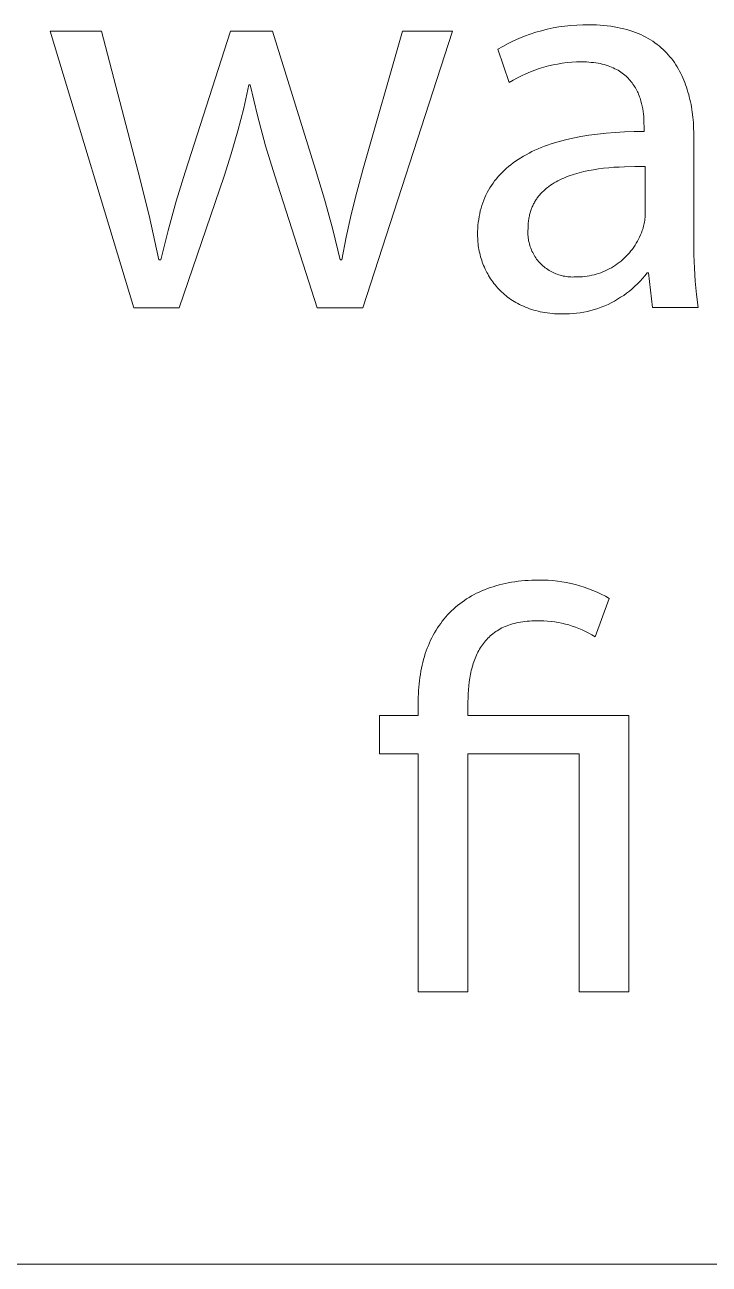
# Model space of a CAD drawing. Header units: millimetres. Extents: x -1656 to 3995, y -637 to 3312.
# Drawn here: x 2465.6 to 2533.3, y -636.5 to -513.8 of the extents above; entities that cross this region are included whole.
import ezdxf

# ---------------------------------------------------------------- set-up
doc = ezdxf.new("R2010")
doc.units = ezdxf.units.MM
doc.header["$MEASUREMENT"] = 0
doc.layers.add('Domyślny', color=7, linetype='Continuous', true_color=0x000000)

msp = doc.modelspace()

# ---------------------------------------------------------------- linework, layer by layer
at = {"layer": 'Domyślny', "color": 18, "lineweight": 15, "true_color": 0x000000}
for p, q in [((2517.82, -514.14), (2518.4, -514.04)), ((2518.4, -514.04), (2518.99, -513.95)), ((2518.99, -513.95), (2519.57, -513.89)), ((2519.57, -513.89), (2520.16, -513.85)), ((2520.16, -513.85), (2520.75, -513.83)), ((2520.75, -513.83), (2521.34, -513.82)), ((2521.34, -513.82), (2521.73, -513.83)), ((2521.73, -513.83), (2522.1, -513.84)), ((2522.1, -513.84), (2522.47, -513.86)), ((2522.47, -513.86), (2522.83, -513.89)), ((2522.83, -513.89), (2523.18, -513.93)), ((2523.18, -513.93), (2523.53, -513.97)), ((2523.53, -513.97), (2523.86, -514.02)), ((2523.86, -514.02), (2524.19, -514.08)), ((2476.34, -541.83), (2468.08, -514.45)), ((2468.08, -514.45), (2473.16, -514.45)), ((2473.16, -514.45), (2476.79, -528.37)), ((2481.42, -528.41), (2485.9, -514.45)), ((2485.9, -514.45), (2490.07, -514.45)), ((2490.07, -514.45), (2494.33, -528.15)), ((2499.01, -528.18), (2502.93, -514.45)), ((2507.86, -514.45), (2499.01, -541.83)), ((2502.93, -514.45), (2507.86, -514.45)), ((2513.91, -515.42), (2514.44, -515.18)), ((2514.44, -515.18), (2514.99, -514.96)), ((2514.99, -514.96), (2515.55, -514.76)), ((2515.55, -514.76), (2516.11, -514.57)), ((2516.11, -514.57), (2516.67, -514.41)), ((2516.67, -514.41), (2517.24, -514.27)), ((2517.24, -514.27), (2517.82, -514.14)), ((2524.19, -514.08), (2524.5, -514.15)), ((2524.5, -514.15), (2524.81, -514.22)), ((2524.81, -514.22), (2525.11, -514.3)), ((2525.11, -514.3), (2525.4, -514.39)), ((2525.4, -514.39), (2525.69, -514.48)), ((2525.69, -514.48), (2525.96, -514.58)), ((2525.96, -514.58), (2526.23, -514.69)), ((2526.23, -514.69), (2526.49, -514.8)), ((2526.49, -514.8), (2526.74, -514.92)), ((2526.74, -514.92), (2526.99, -515.05)), ((2526.99, -515.05), (2527.22, -515.18)), ((2527.22, -515.18), (2527.46, -515.32)), ((2512.34, -516.25), (2512.86, -515.96)), ((2513.47, -519.54), (2512.34, -516.25)), ((2512.86, -515.96), (2513.38, -515.68)), ((2513.38, -515.68), (2513.91, -515.42)), ((2527.46, -515.32), (2527.68, -515.46)), ((2527.68, -515.46), (2527.89, -515.61)), ((2527.89, -515.61), (2528.1, -515.76)), ((2528.1, -515.76), (2528.3, -515.92)), ((2528.3, -515.92), (2528.5, -516.09)), ((2528.5, -516.09), (2528.69, -516.26)), ((2528.69, -516.26), (2528.87, -516.43)), ((2528.87, -516.43), (2529.04, -516.61)), ((2518.27, -517.71), (2517.81, -517.8)), ((2518.73, -517.63), (2518.27, -517.71)), ((2519.2, -517.57), (2518.73, -517.63)), ((2519.67, -517.53), (2519.2, -517.57)), ((2520.14, -517.5), (2519.67, -517.53)), ((2520.61, -517.49), (2520.14, -517.5)), ((2520.86, -517.5), (2520.61, -517.49)), ((2521.11, -517.5), (2520.86, -517.5)), ((2521.36, -517.52), (2521.11, -517.5)), ((2521.6, -517.54), (2521.36, -517.52)), ((2521.83, -517.56), (2521.6, -517.54)), ((2522.05, -517.6), (2521.83, -517.56)), ((2522.27, -517.63), (2522.05, -517.6)), ((2522.48, -517.67), (2522.27, -517.63)), ((2522.68, -517.72), (2522.48, -517.67)), ((2522.88, -517.77), (2522.68, -517.72)), ((2529.04, -516.61), (2529.21, -516.79)), ((2529.21, -516.79), (2529.37, -516.98)), ((2529.37, -516.98), (2529.53, -517.17)), ((2529.53, -517.17), (2529.68, -517.37)), ((2529.68, -517.37), (2529.82, -517.57)), ((2529.82, -517.57), (2529.96, -517.78)), ((2514.71, -518.86), (2514.29, -519.08)), ((2515.13, -518.67), (2514.71, -518.86)), ((2515.57, -518.48), (2515.13, -518.67)), ((2516, -518.31), (2515.57, -518.48)), ((2516.45, -518.16), (2516, -518.31)), ((2516.9, -518.02), (2516.45, -518.16)), ((2517.35, -517.9), (2516.9, -518.02)), ((2517.81, -517.8), (2517.35, -517.9)), ((2523.07, -517.82), (2522.88, -517.77)), ((2523.25, -517.88), (2523.07, -517.82)), ((2523.43, -517.95), (2523.25, -517.88)), ((2523.61, -518.02), (2523.43, -517.95)), ((2523.77, -518.09), (2523.61, -518.02)), ((2523.93, -518.17), (2523.77, -518.09)), ((2524.09, -518.25), (2523.93, -518.17)), ((2524.24, -518.33), (2524.09, -518.25)), ((2524.38, -518.42), (2524.24, -518.33)), ((2524.52, -518.51), (2524.38, -518.42)), ((2524.66, -518.6), (2524.52, -518.51)), ((2524.78, -518.7), (2524.66, -518.6)), ((2524.91, -518.8), (2524.78, -518.7)), ((2525.03, -518.9), (2524.91, -518.8)), ((2525.14, -519.01), (2525.03, -518.9)), ((2529.96, -517.78), (2530.09, -517.98)), ((2530.09, -517.98), (2530.21, -518.2)), ((2530.21, -518.2), (2530.33, -518.41)), ((2530.33, -518.41), (2530.44, -518.63)), ((2530.44, -518.63), (2530.55, -518.85)), ((2530.55, -518.85), (2530.66, -519.08)), ((2487.74, -519.77), (2487.23, -522.06)), ((2487.85, -519.77), (2487.74, -519.77)), ((2488.57, -522.8), (2487.85, -519.77)), ((2513.88, -519.3), (2513.47, -519.54)), ((2514.29, -519.08), (2513.88, -519.3)), ((2525.25, -519.12), (2525.14, -519.01)), ((2525.35, -519.23), (2525.25, -519.12)), ((2525.45, -519.34), (2525.35, -519.23)), ((2525.55, -519.46), (2525.45, -519.34)), ((2525.64, -519.58), (2525.55, -519.46)), ((2525.72, -519.7), (2525.64, -519.58)), ((2525.81, -519.82), (2525.72, -519.7)), ((2525.88, -519.94), (2525.81, -519.82)), ((2525.96, -520.06), (2525.88, -519.94)), ((2526.03, -520.19), (2525.96, -520.06)), ((2530.66, -519.08), (2530.75, -519.3)), ((2530.75, -519.3), (2530.85, -519.53)), ((2530.85, -519.53), (2530.93, -519.77)), ((2530.93, -519.77), (2531.01, -520)), ((2531.01, -520), (2531.09, -520.24)), ((2526.09, -520.32), (2526.03, -520.19)), ((2526.16, -520.45), (2526.09, -520.32)), ((2526.22, -520.57), (2526.16, -520.45)), ((2526.27, -520.7), (2526.22, -520.57)), ((2526.32, -520.84), (2526.27, -520.7)), ((2526.37, -520.97), (2526.32, -520.84)), ((2526.42, -521.1), (2526.37, -520.97)), ((2526.46, -521.23), (2526.42, -521.1)), ((2526.5, -521.36), (2526.46, -521.23)), ((2526.54, -521.5), (2526.5, -521.36)), ((2531.09, -520.24), (2531.16, -520.48)), ((2531.16, -520.48), (2531.23, -520.72)), ((2531.23, -520.72), (2531.29, -520.97)), ((2531.29, -520.97), (2531.35, -521.21)), ((2531.35, -521.21), (2531.41, -521.46)), ((2487.23, -522.06), (2486.64, -524.33)), ((2526.57, -521.63), (2526.54, -521.5)), ((2526.6, -521.76), (2526.57, -521.63)), ((2526.63, -521.89), (2526.6, -521.76)), ((2526.68, -522.15), (2526.63, -521.89)), ((2526.72, -522.41), (2526.68, -522.15)), ((2526.75, -522.66), (2526.72, -522.41)), ((2531.41, -521.46), (2531.46, -521.71)), ((2531.46, -521.71), (2531.5, -521.96)), ((2531.5, -521.96), (2531.58, -522.47)), ((2531.58, -522.47), (2531.64, -522.98)), ((2489.39, -525.79), (2488.57, -522.8)), ((2526.78, -522.91), (2526.75, -522.66)), ((2526.8, -523.16), (2526.78, -522.91)), ((2526.81, -523.39), (2526.8, -523.16)), ((2526.81, -523.62), (2526.81, -523.39)), ((2526.82, -523.83), (2526.81, -523.62)), ((2526.82, -524.4), (2526.82, -523.83)), ((2531.64, -522.98), (2531.69, -523.49)), ((2531.69, -523.49), (2531.72, -524.01)), ((2486.64, -524.33), (2485.99, -526.59)), ((2519.03, -525.21), (2519.78, -525.04)), ((2519.78, -525.04), (2520.56, -524.88)), ((2520.56, -524.88), (2521.37, -524.75)), ((2521.37, -524.75), (2522.21, -524.64)), ((2522.21, -524.64), (2523.07, -524.55)), ((2523.07, -524.55), (2523.97, -524.48)), ((2523.97, -524.48), (2524.89, -524.43)), ((2524.89, -524.43), (2525.84, -524.4)), ((2525.84, -524.4), (2526.82, -524.4)), ((2531.72, -524.01), (2531.74, -524.52)), ((2531.74, -524.52), (2531.75, -525.04)), ((2531.75, -525.04), (2531.75, -535.28)), ((2490.3, -528.77), (2489.39, -525.79)), ((2515.73, -526.38), (2516.02, -526.24)), ((2516.02, -526.24), (2516.33, -526.11)), ((2516.33, -526.11), (2516.64, -525.98)), ((2516.64, -525.98), (2516.96, -525.85)), ((2516.96, -525.85), (2517.28, -525.73)), ((2517.28, -525.73), (2517.62, -525.62)), ((2517.62, -525.62), (2517.96, -525.51)), ((2517.96, -525.51), (2518.31, -525.4)), ((2518.31, -525.4), (2518.67, -525.31)), ((2518.67, -525.31), (2519.03, -525.21)), ((2485.99, -526.59), (2485.27, -528.82)), ((2513.63, -527.68), (2513.87, -527.5)), ((2513.87, -527.5), (2514.11, -527.32)), ((2514.11, -527.32), (2514.36, -527.16)), ((2514.36, -527.16), (2514.62, -526.99)), ((2514.62, -526.99), (2514.88, -526.83)), ((2514.88, -526.83), (2515.16, -526.68)), ((2515.16, -526.68), (2515.44, -526.53)), ((2515.44, -526.53), (2515.73, -526.38)), ((2476.79, -528.37), (2477.87, -532.71)), ((2480.54, -531.28), (2481.42, -528.41)), ((2494.33, -528.15), (2495.22, -531.1)), ((2498.4, -530.38), (2499.01, -528.18)), ((2512.39, -528.85), (2512.58, -528.64)), ((2512.58, -528.64), (2512.77, -528.44)), ((2512.77, -528.44), (2512.97, -528.24)), ((2512.97, -528.24), (2513.19, -528.05)), ((2513.19, -528.05), (2513.4, -527.86)), ((2513.4, -527.86), (2513.63, -527.68)), ((2519.52, -528.75), (2519.3, -528.82)), ((2519.73, -528.67), (2519.52, -528.75)), ((2519.95, -528.6), (2519.73, -528.67)), ((2520.18, -528.54), (2519.95, -528.6)), ((2520.41, -528.47), (2520.18, -528.54)), ((2520.87, -528.36), (2520.41, -528.47)), ((2521.35, -528.26), (2520.87, -528.36)), ((2521.83, -528.17), (2521.35, -528.26)), ((2522.32, -528.09), (2521.83, -528.17)), ((2522.82, -528.03), (2522.32, -528.09)), ((2523.33, -527.98), (2522.82, -528.03)), ((2523.84, -527.93), (2523.33, -527.98)), ((2524.35, -527.9), (2523.84, -527.93)), ((2524.87, -527.88), (2524.35, -527.9)), ((2525.9, -527.85), (2524.87, -527.88)), ((2526.93, -527.86), (2525.9, -527.85)), ((2526.93, -532.6), (2526.93, -527.86)), ((2485.27, -528.82), (2480.85, -541.83)), ((2494.5, -541.83), (2490.3, -528.77)), ((2511.44, -530.19), (2511.57, -529.96)), ((2511.57, -529.96), (2511.72, -529.73)), ((2511.72, -529.73), (2511.88, -529.5)), ((2511.88, -529.5), (2512.04, -529.28)), ((2512.04, -529.28), (2512.21, -529.06)), ((2512.21, -529.06), (2512.39, -528.85)), ((2517.24, -529.95), (2517.16, -530.01)), ((2517.4, -529.83), (2517.24, -529.95)), ((2517.57, -529.71), (2517.4, -529.83)), ((2517.74, -529.59), (2517.57, -529.71)), ((2517.92, -529.48), (2517.74, -529.59)), ((2518.11, -529.37), (2517.92, -529.48)), ((2518.29, -529.27), (2518.11, -529.37)), ((2518.49, -529.17), (2518.29, -529.27)), ((2518.69, -529.08), (2518.49, -529.17)), ((2518.89, -528.99), (2518.69, -529.08)), ((2519.09, -528.91), (2518.89, -528.99)), ((2519.3, -528.82), (2519.09, -528.91)), ((2495.22, -531.1), (2496.03, -534.08)), ((2497.85, -532.6), (2498.4, -530.38)), ((2510.87, -531.44), (2510.96, -531.18)), ((2510.96, -531.18), (2511.07, -530.93)), ((2511.07, -530.93), (2511.18, -530.68)), ((2511.18, -530.68), (2511.3, -530.43)), ((2511.3, -530.43), (2511.44, -530.19)), ((2516.09, -531.21), (2516.04, -531.29)), ((2516.15, -531.12), (2516.09, -531.21)), ((2516.2, -531.04), (2516.15, -531.12)), ((2516.26, -530.96), (2516.2, -531.04)), ((2516.32, -530.88), (2516.26, -530.96)), ((2516.38, -530.8), (2516.32, -530.88)), ((2516.45, -530.72), (2516.38, -530.8)), ((2516.51, -530.64), (2516.45, -530.72)), ((2516.58, -530.57), (2516.51, -530.64)), ((2516.64, -530.5), (2516.58, -530.57)), ((2516.71, -530.42), (2516.64, -530.5)), ((2516.78, -530.35), (2516.71, -530.42)), ((2516.86, -530.28), (2516.78, -530.35)), ((2516.93, -530.21), (2516.86, -530.28)), ((2517, -530.15), (2516.93, -530.21)), ((2517.08, -530.08), (2517, -530.15)), ((2517.16, -530.01), (2517.08, -530.08)), ((2479.74, -534.17), (2480.54, -531.28)), ((2510.56, -532.52), (2510.62, -532.24)), ((2510.62, -532.24), (2510.7, -531.97)), ((2510.7, -531.97), (2510.78, -531.7)), ((2510.78, -531.7), (2510.87, -531.44)), ((2515.55, -532.43), (2515.52, -532.53)), ((2515.58, -532.32), (2515.55, -532.43)), ((2515.61, -532.22), (2515.58, -532.32)), ((2515.65, -532.12), (2515.61, -532.22)), ((2515.68, -532.02), (2515.65, -532.12)), ((2515.72, -531.93), (2515.68, -532.02)), ((2515.76, -531.83), (2515.72, -531.93)), ((2515.8, -531.74), (2515.76, -531.83)), ((2515.85, -531.65), (2515.8, -531.74)), ((2515.89, -531.56), (2515.85, -531.65)), ((2515.94, -531.47), (2515.89, -531.56)), ((2515.99, -531.38), (2515.94, -531.47)), ((2516.04, -531.29), (2515.99, -531.38)), ((2477.87, -532.71), (2478.82, -537.08)), ((2497.36, -534.84), (2497.85, -532.6)), ((2510.39, -533.67), (2510.42, -533.38)), ((2510.42, -533.38), (2510.46, -533.09)), ((2510.46, -533.09), (2510.5, -532.8)), ((2510.5, -532.8), (2510.56, -532.52)), ((2515.35, -533.65), (2515.34, -533.77)), ((2515.36, -533.41), (2515.35, -533.53)), ((2515.35, -533.53), (2515.35, -533.65)), ((2515.38, -533.3), (2515.36, -533.41)), ((2515.39, -533.18), (2515.38, -533.3)), ((2515.41, -533.07), (2515.39, -533.18)), ((2515.43, -532.96), (2515.41, -533.07)), ((2515.45, -532.85), (2515.43, -532.96)), ((2515.47, -532.74), (2515.45, -532.85)), ((2515.49, -532.63), (2515.47, -532.74)), ((2515.52, -532.53), (2515.49, -532.63)), ((2526.76, -533.76), (2526.8, -533.62)), ((2526.8, -533.62), (2526.83, -533.48)), ((2526.83, -533.48), (2526.86, -533.33)), ((2526.86, -533.33), (2526.88, -533.19)), ((2526.88, -533.19), (2526.9, -533.04)), ((2526.9, -533.04), (2526.91, -532.9)), ((2526.91, -532.9), (2526.92, -532.75)), ((2526.92, -532.75), (2526.93, -532.6)), ((2479.01, -537.08), (2479.74, -534.17)), ((2496.03, -534.08), (2496.75, -537.08)), ((2496.94, -537.08), (2497.36, -534.84)), ((2510.35, -534.27), (2510.37, -533.97)), ((2510.35, -534.58), (2510.35, -534.27)), ((2510.35, -534.77), (2510.35, -534.58)), ((2510.36, -534.95), (2510.35, -534.77)), ((2510.37, -533.97), (2510.39, -533.67)), ((2515.33, -534.17), (2515.32, -534.32)), ((2515.32, -534.32), (2515.32, -534.47)), ((2515.32, -534.47), (2515.33, -534.62)), ((2515.34, -534.01), (2515.33, -534.17)), ((2515.33, -534.62), (2515.34, -534.77)), ((2515.34, -533.77), (2515.34, -533.89)), ((2515.34, -533.89), (2515.34, -534.01)), ((2515.34, -534.77), (2515.36, -534.92)), ((2526.27, -535.04), (2526.37, -534.83)), ((2526.37, -534.83), (2526.46, -534.62)), ((2526.46, -534.62), (2526.55, -534.4)), ((2526.55, -534.4), (2526.63, -534.18)), ((2526.63, -534.18), (2526.68, -534.05)), ((2526.68, -534.05), (2526.72, -533.91)), ((2526.72, -533.91), (2526.76, -533.76)), ((2510.37, -535.14), (2510.36, -534.95)), ((2510.38, -535.32), (2510.37, -535.14)), ((2510.4, -535.51), (2510.38, -535.32)), ((2510.42, -535.69), (2510.4, -535.51)), ((2510.45, -535.87), (2510.42, -535.69)), ((2510.48, -536.06), (2510.45, -535.87)), ((2510.52, -536.24), (2510.48, -536.06)), ((2515.36, -534.92), (2515.38, -535.07)), ((2515.38, -535.07), (2515.4, -535.22)), ((2515.4, -535.22), (2515.44, -535.37)), ((2515.44, -535.37), (2515.47, -535.52)), ((2515.47, -535.52), (2515.51, -535.66)), ((2515.51, -535.66), (2515.56, -535.81)), ((2515.56, -535.81), (2515.61, -535.95)), ((2515.61, -535.95), (2515.67, -536.09)), ((2515.67, -536.09), (2515.73, -536.23)), ((2525.51, -536.21), (2525.66, -536.03)), ((2525.66, -536.03), (2525.79, -535.84)), ((2525.79, -535.84), (2525.92, -535.65)), ((2525.92, -535.65), (2526.04, -535.45)), ((2526.04, -535.45), (2526.16, -535.25)), ((2526.16, -535.25), (2526.27, -535.04)), ((2531.75, -535.28), (2531.75, -536.59)), ((2478.82, -537.08), (2479.01, -537.08)), ((2496.75, -537.08), (2496.94, -537.08)), ((2510.56, -536.42), (2510.52, -536.24)), ((2510.6, -536.6), (2510.56, -536.42)), ((2510.65, -536.78), (2510.6, -536.6)), ((2510.7, -536.96), (2510.65, -536.78)), ((2510.76, -537.13), (2510.7, -536.96)), ((2510.82, -537.31), (2510.76, -537.13)), ((2510.88, -537.48), (2510.82, -537.31)), ((2515.73, -536.23), (2515.8, -536.36)), ((2515.8, -536.36), (2515.87, -536.5)), ((2515.87, -536.5), (2515.94, -536.63)), ((2515.94, -536.63), (2516.02, -536.76)), ((2516.02, -536.76), (2516.11, -536.89)), ((2516.11, -536.89), (2516.19, -537.01)), ((2516.19, -537.01), (2516.29, -537.13)), ((2516.29, -537.13), (2516.38, -537.24)), ((2516.38, -537.24), (2516.48, -537.36)), ((2524.36, -537.36), (2524.54, -537.21)), ((2524.54, -537.21), (2524.72, -537.06)), ((2524.72, -537.06), (2524.89, -536.9)), ((2524.89, -536.9), (2525.05, -536.74)), ((2525.05, -536.74), (2525.21, -536.57)), ((2525.21, -536.57), (2525.37, -536.39)), ((2525.37, -536.39), (2525.51, -536.21)), ((2531.75, -536.59), (2531.79, -537.9)), ((2510.95, -537.66), (2510.88, -537.48)), ((2511.02, -537.83), (2510.95, -537.66)), ((2511.1, -538), (2511.02, -537.83)), ((2511.18, -538.16), (2511.1, -538)), ((2511.26, -538.33), (2511.18, -538.16)), ((2511.35, -538.49), (2511.26, -538.33)), ((2511.44, -538.65), (2511.35, -538.49)), ((2516.48, -537.36), (2516.59, -537.47)), ((2516.59, -537.47), (2516.7, -537.57)), ((2516.7, -537.57), (2516.81, -537.68)), ((2516.81, -537.68), (2516.92, -537.78)), ((2516.92, -537.78), (2517.04, -537.87)), ((2517.04, -537.87), (2517.16, -537.96)), ((2517.16, -537.96), (2517.29, -538.05)), ((2517.29, -538.05), (2517.42, -538.13)), ((2517.42, -538.13), (2517.55, -538.21)), ((2517.55, -538.21), (2517.68, -538.28)), ((2517.68, -538.28), (2517.82, -538.35)), ((2517.82, -538.35), (2517.95, -538.41)), ((2517.95, -538.41), (2518.09, -538.47)), ((2518.09, -538.47), (2518.23, -538.52)), ((2518.23, -538.52), (2518.38, -538.57)), ((2518.38, -538.57), (2518.52, -538.62)), ((2521.64, -538.62), (2521.87, -538.57)), ((2521.87, -538.57), (2522.09, -538.51)), ((2522.09, -538.51), (2522.31, -538.44)), ((2522.31, -538.44), (2522.53, -538.36)), ((2522.53, -538.36), (2522.75, -538.28)), ((2522.75, -538.28), (2522.96, -538.19)), ((2522.96, -538.19), (2523.17, -538.09)), ((2523.17, -538.09), (2523.38, -537.99)), ((2523.38, -537.99), (2523.59, -537.87)), ((2523.59, -537.87), (2523.79, -537.75)), ((2523.79, -537.75), (2523.98, -537.63)), ((2523.98, -537.63), (2524.17, -537.5)), ((2524.17, -537.5), (2524.36, -537.36)), ((2527.12, -538.38), (2526.89, -538.66)), ((2527.27, -538.38), (2527.12, -538.38)), ((2527.66, -541.82), (2527.27, -538.38)), ((2531.79, -537.9), (2531.88, -539.21)), ((2511.54, -538.81), (2511.44, -538.65)), ((2511.64, -538.97), (2511.54, -538.81)), ((2511.75, -539.12), (2511.64, -538.97)), ((2511.86, -539.28), (2511.75, -539.12)), ((2511.97, -539.43), (2511.86, -539.28)), ((2512.09, -539.57), (2511.97, -539.43)), ((2512.21, -539.72), (2512.09, -539.57)), ((2512.33, -539.86), (2512.21, -539.72)), ((2518.52, -538.62), (2518.67, -538.65)), ((2518.67, -538.65), (2518.82, -538.69)), ((2518.82, -538.69), (2518.97, -538.72)), ((2518.97, -538.72), (2519.11, -538.74)), ((2519.11, -538.74), (2519.27, -538.76)), ((2519.27, -538.76), (2519.42, -538.77)), ((2519.42, -538.77), (2519.57, -538.78)), ((2519.57, -538.78), (2519.72, -538.79)), ((2519.72, -538.79), (2519.87, -538.78)), ((2519.87, -538.78), (2520.02, -538.78)), ((2520.02, -538.78), (2520.25, -538.78)), ((2520.25, -538.78), (2520.49, -538.77)), ((2520.49, -538.77), (2520.72, -538.76)), ((2520.72, -538.76), (2520.95, -538.74)), ((2520.95, -538.74), (2521.18, -538.71)), ((2521.18, -538.71), (2521.41, -538.67)), ((2521.41, -538.67), (2521.64, -538.62)), ((2525.91, -539.71), (2525.65, -539.95)), ((2526.17, -539.46), (2525.91, -539.71)), ((2526.42, -539.2), (2526.17, -539.46)), ((2526.66, -538.94), (2526.42, -539.2)), ((2526.89, -538.66), (2526.66, -538.94)), ((2531.88, -539.21), (2532.01, -540.52)), ((2512.46, -540), (2512.33, -539.86)), ((2512.6, -540.14), (2512.46, -540)), ((2512.73, -540.27), (2512.6, -540.14)), ((2512.87, -540.4), (2512.73, -540.27)), ((2513.02, -540.53), (2512.87, -540.4)), ((2513.17, -540.65), (2513.02, -540.53)), ((2513.32, -540.77), (2513.17, -540.65)), ((2513.48, -540.89), (2513.32, -540.77)), ((2513.64, -541), (2513.48, -540.89)), ((2513.81, -541.11), (2513.64, -541)), ((2524.2, -540.99), (2523.88, -541.17)), ((2524.5, -540.8), (2524.2, -540.99)), ((2524.8, -540.61), (2524.5, -540.8)), ((2525.09, -540.4), (2524.8, -540.61)), ((2525.37, -540.18), (2525.09, -540.4)), ((2525.65, -539.95), (2525.37, -540.18)), ((2532.01, -540.52), (2532.18, -541.82)), ((2480.85, -541.83), (2476.34, -541.83)), ((2499.01, -541.83), (2494.5, -541.83)), ((2513.98, -541.22), (2513.81, -541.11)), ((2514.15, -541.32), (2513.98, -541.22)), ((2514.33, -541.42), (2514.15, -541.32)), ((2514.51, -541.52), (2514.33, -541.42)), ((2514.7, -541.61), (2514.51, -541.52)), ((2514.89, -541.69), (2514.7, -541.61)), ((2515.08, -541.77), (2514.89, -541.69)), ((2515.28, -541.85), (2515.08, -541.77)), ((2515.48, -541.93), (2515.28, -541.85)), ((2515.69, -541.99), (2515.48, -541.93)), ((2515.9, -542.06), (2515.69, -541.99)), ((2516.11, -542.12), (2515.9, -542.06)), ((2516.33, -542.17), (2516.11, -542.12)), ((2516.55, -542.22), (2516.33, -542.17)), ((2516.78, -542.27), (2516.55, -542.22)), ((2521.21, -542.19), (2520.86, -542.26)), ((2521.56, -542.1), (2521.21, -542.19)), ((2521.91, -542.01), (2521.56, -542.1)), ((2522.25, -541.9), (2521.91, -542.01)), ((2522.58, -541.77), (2522.25, -541.9)), ((2522.92, -541.64), (2522.58, -541.77)), ((2523.25, -541.5), (2522.92, -541.64)), ((2523.57, -541.34), (2523.25, -541.5)), ((2523.88, -541.17), (2523.57, -541.34)), ((2532.18, -541.82), (2527.66, -541.82)), ((2517, -542.31), (2516.78, -542.27)), ((2517.24, -542.35), (2517, -542.31)), ((2517.48, -542.38), (2517.24, -542.35)), ((2517.72, -542.4), (2517.48, -542.38)), ((2517.96, -542.42), (2517.72, -542.4)), ((2518.21, -542.43), (2517.96, -542.42)), ((2518.47, -542.44), (2518.21, -542.43)), ((2518.72, -542.45), (2518.47, -542.44)), ((2519.08, -542.45), (2518.72, -542.45)), ((2519.44, -542.43), (2519.08, -542.45)), ((2519.8, -542.41), (2519.44, -542.43)), ((2520.15, -542.37), (2519.8, -542.41)), ((2520.51, -542.32), (2520.15, -542.37)), ((2520.86, -542.26), (2520.51, -542.32)), ((2512.47, -569.27), (2512.77, -569.19)), ((2512.77, -569.19), (2513.08, -569.12)), ((2513.08, -569.12), (2513.39, -569.06)), ((2513.39, -569.06), (2513.7, -569)), ((2513.7, -569), (2514.03, -568.95)), ((2514.03, -568.95), (2514.35, -568.91)), ((2514.35, -568.91), (2514.68, -568.87)), ((2514.68, -568.87), (2515.02, -568.84)), ((2515.02, -568.84), (2515.36, -568.82)), ((2515.36, -568.82), (2515.71, -568.8)), ((2515.71, -568.8), (2516.06, -568.79)), ((2516.06, -568.79), (2516.42, -568.79)), ((2516.42, -568.79), (2516.88, -568.79)), ((2516.88, -568.79), (2517.33, -568.8)), ((2517.33, -568.8), (2517.78, -568.84)), ((2517.78, -568.84), (2518.24, -568.88)), ((2518.24, -568.88), (2518.69, -568.95)), ((2518.69, -568.95), (2519.14, -569.03)), ((2519.14, -569.03), (2519.58, -569.12)), ((2519.58, -569.12), (2520.03, -569.23)), ((2520.03, -569.23), (2520.46, -569.35)), ((2509.51, -570.5), (2509.75, -570.36)), ((2509.75, -570.36), (2510, -570.22)), ((2510, -570.22), (2510.25, -570.09)), ((2510.25, -570.09), (2510.51, -569.97)), ((2510.51, -569.97), (2510.77, -569.85)), ((2510.77, -569.85), (2511.04, -569.74)), ((2511.04, -569.74), (2511.32, -569.63)), ((2511.32, -569.63), (2511.6, -569.53)), ((2511.6, -569.53), (2511.88, -569.44)), ((2511.88, -569.44), (2512.17, -569.35)), ((2512.17, -569.35), (2512.47, -569.27)), ((2520.46, -569.35), (2520.9, -569.49)), ((2520.9, -569.49), (2521.33, -569.64)), ((2521.33, -569.64), (2521.75, -569.81)), ((2521.75, -569.81), (2522.17, -569.99)), ((2522.17, -569.99), (2522.58, -570.18)), ((2522.58, -570.18), (2522.99, -570.39)), ((2522.99, -570.39), (2523.38, -570.61)), ((2507.77, -571.84), (2507.97, -571.66)), ((2507.97, -571.66), (2508.17, -571.47)), ((2508.17, -571.47), (2508.38, -571.3)), ((2508.38, -571.3), (2508.59, -571.13)), ((2508.59, -571.13), (2508.81, -570.96)), ((2508.81, -570.96), (2509.04, -570.8)), ((2509.04, -570.8), (2509.27, -570.65)), ((2509.27, -570.65), (2509.51, -570.5)), ((2523.38, -570.61), (2521.97, -574.39)), ((2506.7, -573.07), (2506.86, -572.86)), ((2506.86, -572.86), (2507.03, -572.64)), ((2507.03, -572.64), (2507.21, -572.43)), ((2507.21, -572.43), (2507.39, -572.23)), ((2507.39, -572.23), (2507.58, -572.03)), ((2507.58, -572.03), (2507.77, -571.84)), ((2514.81, -572.91), (2514.6, -572.94)), ((2515.03, -572.88), (2514.81, -572.91)), ((2515.25, -572.86), (2515.03, -572.88)), ((2515.48, -572.84), (2515.25, -572.86)), ((2515.71, -572.82), (2515.48, -572.84)), ((2515.95, -572.82), (2515.71, -572.82)), ((2516.19, -572.81), (2515.95, -572.82)), ((2516.55, -572.81), (2516.19, -572.81)), ((2516.91, -572.82), (2516.55, -572.81)), ((2517.27, -572.84), (2516.91, -572.82)), ((2517.62, -572.88), (2517.27, -572.84)), ((2517.98, -572.93), (2517.62, -572.88)), ((2518.33, -572.98), (2517.98, -572.93)), ((2505.96, -574.24), (2506.1, -574)), ((2506.1, -574), (2506.24, -573.76)), ((2506.24, -573.76), (2506.39, -573.52)), ((2506.39, -573.52), (2506.54, -573.3)), ((2506.54, -573.3), (2506.7, -573.07)), ((2511.87, -574.1), (2511.74, -574.2)), ((2512.01, -573.99), (2511.87, -574.1)), ((2512.15, -573.89), (2512.01, -573.99)), ((2512.29, -573.8), (2512.15, -573.89)), ((2512.44, -573.71), (2512.29, -573.8)), ((2512.6, -573.62), (2512.44, -573.71)), ((2512.75, -573.53), (2512.6, -573.62)), ((2512.92, -573.45), (2512.75, -573.53)), ((2513.09, -573.38), (2512.92, -573.45)), ((2513.26, -573.31), (2513.09, -573.38)), ((2513.44, -573.24), (2513.26, -573.31)), ((2513.62, -573.18), (2513.44, -573.24)), ((2513.8, -573.12), (2513.62, -573.18)), ((2514, -573.07), (2513.8, -573.12)), ((2514.19, -573.02), (2514, -573.07)), ((2514.4, -572.98), (2514.19, -573.02)), ((2514.6, -572.94), (2514.4, -572.98)), ((2518.68, -573.06), (2518.33, -572.98)), ((2519.03, -573.14), (2518.68, -573.06)), ((2519.37, -573.23), (2519.03, -573.14)), ((2519.71, -573.34), (2519.37, -573.23)), ((2520.05, -573.46), (2519.71, -573.34)), ((2520.38, -573.58), (2520.05, -573.46)), ((2520.71, -573.72), (2520.38, -573.58)), ((2521.03, -573.88), (2520.71, -573.72)), ((2521.35, -574.04), (2521.03, -573.88)), ((2521.66, -574.21), (2521.35, -574.04)), ((2505.37, -575.52), (2505.48, -575.26)), ((2505.48, -575.26), (2505.59, -575)), ((2505.59, -575), (2505.71, -574.74)), ((2505.71, -574.74), (2505.83, -574.49)), ((2505.83, -574.49), (2505.96, -574.24)), ((2510.73, -575.33), (2510.64, -575.47)), ((2510.83, -575.19), (2510.73, -575.33)), ((2510.93, -575.06), (2510.83, -575.19)), ((2511.03, -574.93), (2510.93, -575.06)), ((2511.14, -574.8), (2511.03, -574.93)), ((2511.25, -574.67), (2511.14, -574.8)), ((2511.37, -574.55), (2511.25, -574.67)), ((2511.49, -574.43), (2511.37, -574.55)), ((2511.61, -574.32), (2511.49, -574.43)), ((2511.74, -574.2), (2511.61, -574.32)), ((2521.97, -574.39), (2521.66, -574.21)), ((2505.01, -576.64), (2505.09, -576.35)), ((2505.09, -576.35), (2505.18, -576.07)), ((2505.18, -576.07), (2505.27, -575.8)), ((2505.27, -575.8), (2505.37, -575.52)), ((2510.1, -576.55), (2510.04, -576.71)), ((2510.17, -576.39), (2510.1, -576.55)), ((2510.24, -576.23), (2510.17, -576.39)), ((2510.31, -576.07), (2510.24, -576.23)), ((2510.39, -575.92), (2510.31, -576.07)), ((2510.47, -575.77), (2510.39, -575.92)), ((2510.55, -575.62), (2510.47, -575.77)), ((2510.64, -575.47), (2510.55, -575.62)), ((2504.69, -578.12), (2504.74, -577.82)), ((2504.74, -577.82), (2504.8, -577.52)), ((2504.8, -577.52), (2504.86, -577.22)), ((2504.86, -577.22), (2504.93, -576.93)), ((2504.93, -576.93), (2505.01, -576.64)), ((2509.72, -577.75), (2509.68, -577.93)), ((2509.77, -577.57), (2509.72, -577.75)), ((2509.82, -577.4), (2509.77, -577.57)), ((2509.87, -577.22), (2509.82, -577.4)), ((2509.92, -577.05), (2509.87, -577.22)), ((2509.98, -576.88), (2509.92, -577.05)), ((2510.04, -576.71), (2509.98, -576.88)), ((2504.57, -579.07), (2504.6, -578.75)), ((2504.6, -578.75), (2504.64, -578.43)), ((2504.64, -578.43), (2504.69, -578.12)), ((2509.52, -578.86), (2509.48, -579.25)), ((2509.58, -578.49), (2509.52, -578.86)), ((2509.65, -578.11), (2509.58, -578.49)), ((2509.68, -577.93), (2509.65, -578.11)), ((2504.49, -580.38), (2504.5, -580.05)), ((2504.5, -580.05), (2504.52, -579.71)), ((2504.52, -579.71), (2504.54, -579.39)), ((2504.54, -579.39), (2504.57, -579.07)), ((2509.42, -580.04), (2509.41, -580.44)), ((2509.44, -579.64), (2509.42, -580.04)), ((2509.48, -579.25), (2509.44, -579.64)), ((2504.49, -580.72), (2504.49, -580.38)), ((2504.49, -582.18), (2504.49, -580.72)), ((2509.41, -580.44), (2509.4, -580.85)), ((2509.4, -580.85), (2509.4, -582.18)), ((2500.65, -585.99), (2500.65, -582.18)), ((2500.65, -582.18), (2504.49, -582.18)), ((2509.4, -582.18), (2525.3, -582.18)), ((2525.3, -582.18), (2525.3, -609.56)), ((2504.49, -585.99), (2500.65, -585.99)), ((2504.49, -609.56), (2504.49, -585.99)), ((2520.39, -585.99), (2509.4, -585.99)), ((2509.4, -585.99), (2509.4, -609.56)), ((2520.39, -609.56), (2520.39, -585.99)), ((2509.4, -609.56), (2504.49, -609.56)), ((2525.3, -609.56), (2520.39, -609.56)), ((3989.99, -636.51), (-1655.68, -636.51)), ((3989.99, -636.51), (1859.78, -636.51))]:
    msp.add_line(p, q, dxfattribs=at)

doc.saveas('drawing.dxf')
